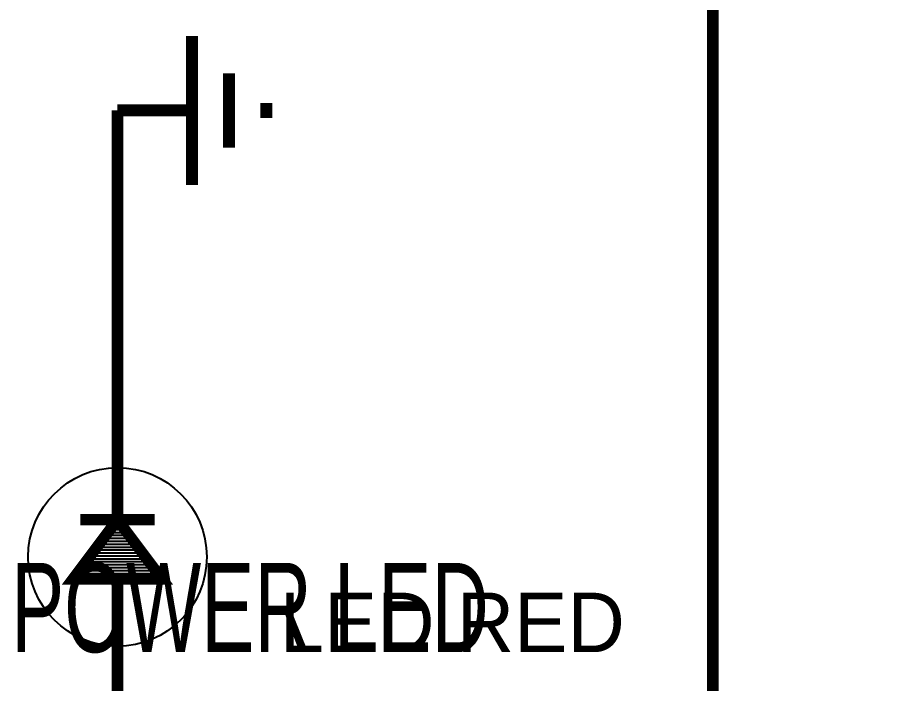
# Model space of a CAD drawing. Header units: inches. Extents: x -3.8 to 6, y -6.8 to 7.5.
# Drawn here: x -0.434 to 0.748, y 2.03 to 2.925 of the extents above; entities that cross this region are included whole.
import ezdxf

# ---------------------------------------------------------------- set-up
doc = ezdxf.new("R2010")
doc.units = ezdxf.units.IN
doc.layers.get('0').update_dxf_attribs({"linetype": 'CONTINUOUS'})
doc.layers.add('1', color=1, linetype='CONTINUOUS')

msp = doc.modelspace()

# ---------------------------------------------------------------- linework, layer by layer
for points, const_width in [([(-0.3, 2.4), (-0.3, 2.3)], 0.016), ([(-0.3, 2.25), (-0.3, 2.3)], 0.016), ([(-0.3, 2.25), (-0.24, 2.17), (-0.36, 2.17), (-0.3, 2.25)], 0.015), ([(-0.35, 2.25), (-0.25, 2.25)], 0.015), ([(-0.3, 2.1), (-0.3, 2.17)], 0.016), ([(-0.3, 2), (-0.3, 2.1)], 0.016)]:
    msp.add_lwpolyline(points, dxfattribs=dict(const_width=const_width))
for points in [[(-0.300945, 2.24874), (-0.299055, 2.24874)], [(-0.3, 2.25), (-0.3, 2.25)], [(-0.309803, 2.236929), (-0.290197, 2.236929)], [(-0.30685, 2.240866), (-0.29315, 2.240866)], [(-0.303898, 2.244803), (-0.296102, 2.244803)], [(-0.318661, 2.225118), (-0.281339, 2.225118)], [(-0.315709, 2.229055), (-0.284291, 2.229055)], [(-0.312756, 2.232992), (-0.287244, 2.232992)], [(-0.32752, 2.213307), (-0.27248, 2.213307)], [(-0.324567, 2.217244), (-0.275433, 2.217244)], [(-0.321614, 2.221181), (-0.278386, 2.221181)], [(-0.336378, 2.201496), (-0.263622, 2.201496)], [(-0.333425, 2.205433), (-0.266575, 2.205433)], [(-0.330472, 2.20937), (-0.269528, 2.20937)], [(-0.345236, 2.189685), (-0.254764, 2.189685)], [(-0.342283, 2.193622), (-0.257717, 2.193622)], [(-0.339331, 2.197559), (-0.260669, 2.197559)], [(-0.354094, 2.177874), (-0.245906, 2.177874)], [(-0.351142, 2.181811), (-0.248858, 2.181811)], [(-0.348189, 2.185748), (-0.251811, 2.185748)], [(-0.36, 2.17), (-0.24, 2.17)], [(-0.357047, 2.173937), (-0.242953, 2.173937)]]:
    msp.add_lwpolyline(points)
msp.add_circle((-0.3, 2.2), 0.12)
at = {"layer": '1', "const_width": 0.016}
for points in [[(0.74, 1.06), (0.74, 1.3), (0.5, 1.3), (0.5, 3.2), (-0.3, 3.2), (-0.3, 3.4)], [(-0.2, 2.7), (-0.2, 2.9)], [(-0.15, 2.75), (-0.15, 2.85)], [(-0.1, 2.79), (-0.1, 2.81)], [(-0.3, 2.4), (-0.3, 2.8)], [(-0.3, 2.8), (-0.2, 2.8)]]:
    msp.add_lwpolyline(points, dxfattribs=at)

# ---------------------------------------------------------------- texts
at = {"width": 0.666667}
msp.add_text('POWER LED', height=0.12, dxfattribs=at).set_placement((-0.443, 2.072))
msp.add_text('LED RED', height=0.08).set_placement((-0.082, 2.072))

doc.saveas('drawing.dxf')
